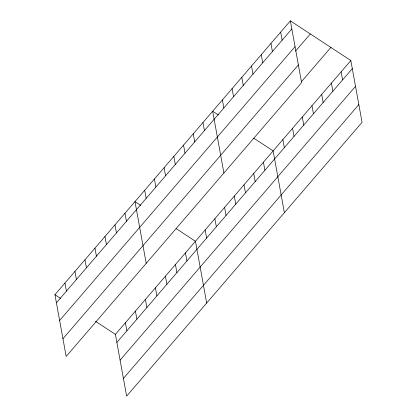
<?xml version="1.0" encoding="UTF-8"?>
<svg xmlns="http://www.w3.org/2000/svg" width="417" height="417" viewBox="0 0 417 417"><rect width="100%" height="100%" fill="white"/><g stroke="black" fill="none" stroke-linecap="round" stroke-linejoin="round"><path stroke-width="0.63" d="M290.368 20.85L301.595 82.629L66.167 356.467L54.94 294.689L290.368 20.85L350.833 60.533L362.06 122.311L126.632 396.15L115.405 334.371L95.451 321.278M56.41 302.763L291.832 28.924M59.626 320.485L295.054 46.647M295.544 51.135L310.321 33.944M62.946 338.745L298.374 64.906M301.746 81.325L330.879 47.439M115.405 334.371L350.833 60.533M116.875 342.446L352.302 68.607M120.096 360.168L355.519 86.329M123.411 378.428L358.839 104.589M218.451 115.009L212.675 111.219L223.903 172.992M253.713 138.147L273.14 150.897L284.368 212.675M140.764 205.378L134.983 201.583L146.211 263.362M176.021 228.516L195.453 241.266L206.681 303.044M54.94 294.689L60.715 298.483M341.122 71.828L342.592 79.902M331.411 83.124L332.875 91.198M321.7 94.419L323.165 102.493M311.989 105.715L313.454 113.789M302.278 117.01L303.743 125.084M280.657 32.145L282.121 40.22M292.567 128.306L294.032 136.38M270.946 43.441L272.41 51.515M282.851 139.601L284.321 147.675M261.235 54.736L262.7 62.811M251.519 66.032L252.989 74.106M263.429 162.197L264.899 170.266M241.808 77.327L243.278 85.402M253.718 173.493L255.188 181.562M232.097 88.628L233.567 96.697M244.008 184.788L245.477 192.862M222.386 99.924L223.856 107.993M234.297 196.084L235.767 204.158M224.586 207.379L226.05 215.453M202.964 122.515L204.434 130.589M214.875 218.675L216.34 226.749M193.253 133.81L194.718 141.884M205.164 229.97L206.629 238.044M183.543 145.106L185.007 153.18M173.832 156.401L175.296 164.475M185.445 252.905L186.915 260.979M164.121 167.697L165.585 175.771M175.442 264.545L176.907 272.619M154.41 178.992L155.875 187.066M165.434 276.179L166.904 284.253M144.699 190.288L146.164 198.362M155.432 287.819L156.896 295.893M145.424 299.458L146.888 307.532M124.98 213.223L126.445 221.297M135.416 311.098L136.885 319.172M114.972 224.862L116.442 232.936M125.413 322.732L126.877 330.806M104.969 236.502L106.434 244.576M94.961 248.136L96.431 256.21M84.959 259.775L86.423 267.85M74.951 271.415L76.42 279.489M64.948 283.054L66.412 291.129"/></g></svg>
